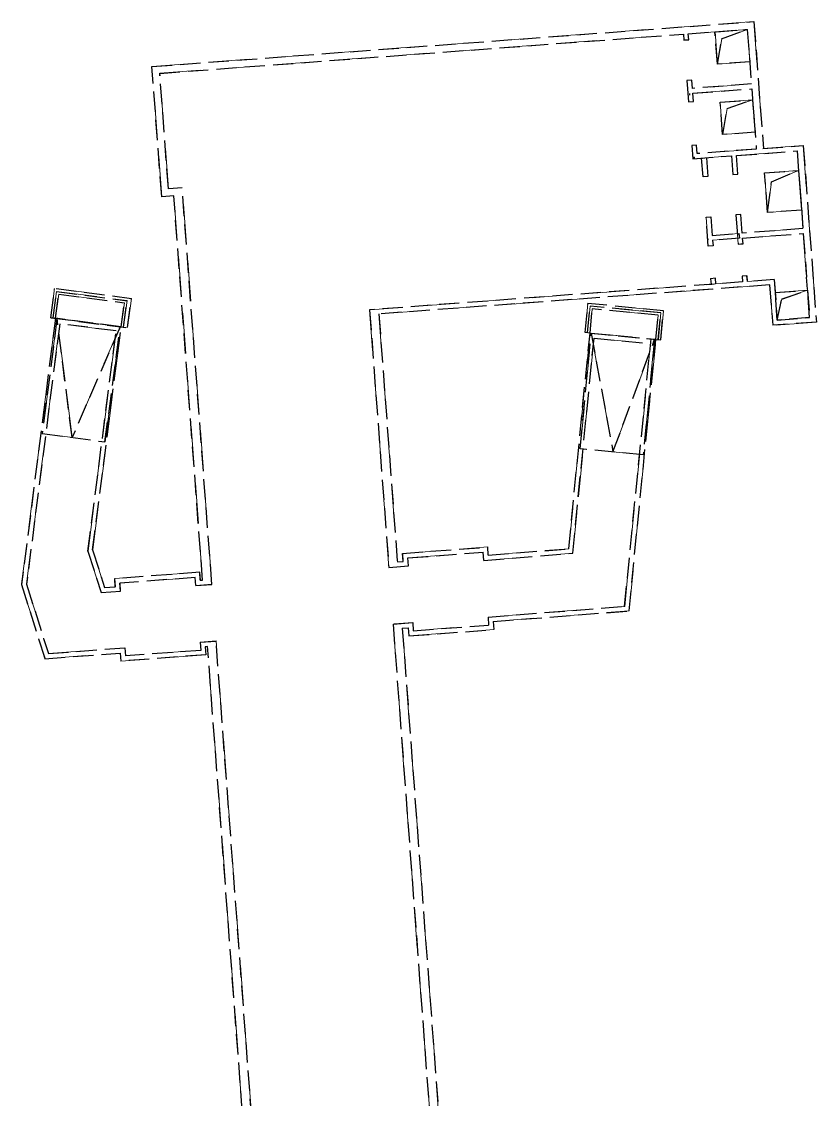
# Model space of a CAD drawing. Extents: x 0 to 531375, y 0 to 4335249.
# Drawn here: x 495125.8 to 495223.8, y 4325422.3 to 4325555.1 of the extents above; entities that cross this region are included whole.
import ezdxf

# ---------------------------------------------------------------- set-up
doc = ezdxf.new("R2010")
doc.units = 0
doc.linetypes.add('DASH', pattern=[0.35, 0.25, -0.1])
doc.layers.get('0').update_dxf_attribs({"lineweight": 15})
doc.layers.add('地铁', color=4, linetype='Continuous', lineweight=15)

# ---------------------------------------------------------------- blocks, each defined once
blk = doc.blocks.new('总图提取 2015 11 6')
at = {"layer": '地铁', "linetype": 'DASH', "lineweight": -3, "ltscale": 10}
for p, q in [((104183.04, 293134.05), (104257.22, 293139.59)), ((104257.22, 293139.59), (104258.39, 293123.93)), ((104249.13, 293138.08), (104256.41, 293138.63)), ((104249.19, 293137.36), (104249.13, 293138.08)), ((104252.42, 293138.33), (104256.41, 293138.63)), ((104252.72, 293134.34), (104252.42, 293138.33)), ((104253.24, 293137.47), (104256.41, 293138.63)), ((104256.41, 293138.63), (104256.71, 293134.64)), ((104256.41, 293138.63), (104256.92, 293131.9)), ((104184.01, 293133.21), (104248.53, 293138.04)), ((104248.53, 293138.04), (104248.59, 293137.31)), ((104248.59, 293137.31), (104249.19, 293137.36)), ((104252.72, 293134.34), (104253.24, 293137.47)), ((104256.71, 293134.64), (104252.72, 293134.34)), ((104184.26, 293117.99), (104183.06, 293134.05)), ((104185.09, 293118.96), (104184.02, 293133.22)), ((104249.56, 293132.37), (104248.96, 293132.33)), ((104248.96, 293132.33), (104249.04, 293131.31)), ((104249.64, 293131.35), (104249.56, 293132.37)), ((104256.92, 293131.9), (104249.64, 293131.35)), ((104249.04, 293131.31), (104249.16, 293129.69)), ((104249.28, 293130.72), (104249.29, 293130.52)), ((104249.68, 293130.75), (104256.96, 293131.3)), ((104249.76, 293129.73), (104249.68, 293130.75)), ((104256.96, 293131.3), (104257.52, 293123.87)), ((104249.16, 293129.69), (104249.76, 293129.73)), ((104253.07, 293129.65), (104257.06, 293129.95)), ((104253.37, 293125.66), (104253.07, 293129.65)), ((104253.38, 293125.66), (104253.91, 293128.89)), ((104253.91, 293128.89), (104257.06, 293129.95)), ((104257.06, 293129.95), (104257.36, 293125.96)), ((104257.36, 293125.96), (104253.37, 293125.66)), ((104250.16, 293124.35), (104249.56, 293124.3)), ((104249.56, 293124.3), (104249.68, 293122.68)), ((104250.24, 293123.32), (104250.16, 293124.35)), ((104257.52, 293123.87), (104250.24, 293123.32)), ((104255.07, 293123.08), (104262.55, 293123.64)), ((104258.31, 293123.93), (104263.3, 293124.3)), ((104262.55, 293123.64), (104263.26, 293114.07)), ((104263.3, 293124.3), (104264.92, 293102.56)), ((104249.68, 293122.68), (104254.47, 293123.04)), ((104249.86, 293122.89), (104249.88, 293122.7)), ((104250.28, 293122.72), (104250.88, 293122.77)), ((104250.95, 293120.47), (104250.78, 293122.76)), ((104251.37, 293122.81), (104251.55, 293120.51)), ((104254.47, 293123.04), (104254.64, 293120.74)), ((104255.24, 293120.79), (104255.07, 293123.08)), ((104254.64, 293120.74), (104255.24, 293120.79)), ((104258.54, 293120.94), (104262.72, 293121.25)), ((104258.9, 293116.05), (104258.54, 293120.94)), ((104259.37, 293119.85), (104262.72, 293121.25)), ((104262.72, 293121.25), (104263.09, 293116.36)), ((104251.55, 293120.51), (104250.95, 293120.47)), ((104258.9, 293116.05), (104259.37, 293119.85)), ((104251.32, 293115.48), (104251.92, 293115.53)), ((104251.59, 293111.89), (104251.32, 293115.48)), ((104251.92, 293115.53), (104252.09, 293113.23)), ((104255.61, 293115.8), (104255.01, 293115.76)), ((104255.01, 293115.76), (104255.28, 293112.17)), ((104255.78, 293113.51), (104255.61, 293115.8)), ((104263.09, 293116.36), (104258.9, 293116.05)), ((104251.51, 293112.89), (104251.53, 293112.69)), ((104252.09, 293113.23), (104255.38, 293113.48)), ((104255.43, 293112.88), (104252.13, 293112.64)), ((104255.38, 293113.48), (104255.43, 293112.88)), ((104263.26, 293114.07), (104255.78, 293113.51)), ((104255.83, 293112.91), (104263.31, 293113.47)), ((104255.88, 293112.21), (104255.83, 293112.91)), ((104263.31, 293113.47), (104263.71, 293108.09)), ((104252.19, 293111.94), (104251.59, 293111.89)), ((104252.13, 293112.64), (104252.19, 293111.94)), ((104255.28, 293112.17), (104255.88, 293112.21)), ((104252.48, 293107.95), (104251.89, 293107.9)), ((104251.89, 293107.9), (104251.94, 293107.21)), ((104252.54, 293107.25), (104252.48, 293107.95)), ((104256.37, 293108.24), (104255.78, 293108.19)), ((104255.78, 293108.19), (104255.83, 293107.5)), ((104256.43, 293107.54), (104256.37, 293108.24)), ((104259.72, 293107.79), (104256.43, 293107.54)), ((104259.72, 293107.79), (104260.09, 293102.8)), ((104264.08, 293103.1), (104263.71, 293108.09)), ((104170.58, 293103.09), (104171.05, 293106.66)), ((104170.87, 293103.06), (104171.31, 293106.33)), ((104171.24, 293106.68), (104180.52, 293105.47)), ((104171.31, 293106.33), (104179.99, 293105.19)), ((104255.83, 293107.5), (104209.87, 293104.06)), ((104259.16, 293107.14), (104211.01, 293103.55)), ((104251.44, 293107.17), (104252.04, 293107.21)), ((104259.16, 293107.14), (104259.54, 293102.16)), ((104259.84, 293106.19), (104263.83, 293106.49)), ((104260.09, 293102.8), (104259.84, 293106.19)), ((104260.66, 293105.39), (104263.83, 293106.49)), ((104263.83, 293106.49), (104264.08, 293103.1)), ((104171.17, 293103.02), (104171.57, 293105.99)), ((104171.57, 293105.99), (104179.65, 293104.94)), ((104179.26, 293101.96), (104179.65, 293104.94)), ((104179.55, 293101.92), (104179.99, 293105.19)), ((104180.05, 293101.9), (104180.52, 293105.47)), ((104260.09, 293102.8), (104260.66, 293105.39)), ((104209.87, 293104.06), (104212.24, 293072.31)), ((104211.01, 293103.55), (104213.29, 293072.99)), ((104236.43, 293101.25), (104236.77, 293104.84)), ((104236.73, 293101.23), (104237.04, 293104.51)), ((104246.08, 293103.95), (104236.77, 293104.84)), ((104237.03, 293101.2), (104237.31, 293104.19)), ((104245.75, 293103.68), (104237.04, 293104.51)), ((104245.42, 293103.41), (104237.31, 293104.19)), ((104245.44, 293100.39), (104245.75, 293103.68)), ((104245.74, 293100.37), (104246.08, 293103.95)), ((104170.58, 293103.09), (104179.85, 293101.88)), ((104179.26, 293101.96), (104171.17, 293103.02)), ((104173.23, 293088.32), (104171.35, 293103)), ((104178.64, 293101.46), (104171.69, 293102.35)), ((104245.14, 293100.42), (104245.42, 293103.41)), ((104264.92, 293102.56), (104259.54, 293102.16)), ((104264.08, 293103.1), (104260.09, 293102.8)), ((104260.09, 293102.8), (104264.08, 293103.1)), ((104179.13, 293101.98), (104173.23, 293088.32)), ((104175.17, 293074.31), (104178.64, 293101.46)), ((104175.75, 293074.47), (104179.26, 293101.96)), ((104234.4, 293074.61), (104237.03, 293101.2)), ((104237.03, 293101.2), (104236.43, 293101.25)), ((104237.03, 293101.2), (104245.14, 293100.42)), ((104237.17, 293101.18), (104239.86, 293086.55)), ((104234.9, 293074.05), (104237.52, 293100.57)), ((104237.52, 293100.57), (104244.49, 293099.89)), ((104237.52, 293100.57), (104244.49, 293099.89)), ((104239.86, 293086.55), (104244.99, 293100.44)), ((104241.29, 293067.51), (104244.55, 293100.48)), ((104241.84, 293066.95), (104245.14, 293100.42)), ((104245.14, 293100.42), (104245.74, 293100.37)), ((104213.94, 293074.04), (104224.42, 293074.82)), ((104224.49, 293073.82), (104224.42, 293074.82)), ((104224.49, 293073.82), (104234.4, 293074.61)), ((104213.29, 293072.99), (104214.02, 293073.04)), ((104214.02, 293073.04), (104213.94, 293074.04)), ((104214.59, 293073.49), (104223.86, 293074.18)), ((104214.66, 293072.49), (104214.59, 293073.49)), ((104223.94, 293073.18), (104223.86, 293074.18)), ((104223.94, 293073.18), (104234.9, 293074.05)), ((104188.94, 293071.71), (104178.47, 293070.93)), ((104189.01, 293070.72), (104188.94, 293071.71)), ((104212.24, 293072.31), (104214.66, 293072.49)), ((104212.24, 293072.31), (104214.66, 293072.49)), ((104178.54, 293069.93), (104178.47, 293070.93)), ((104188.39, 293071.07), (104179.11, 293070.37)), ((104179.19, 293069.38), (104179.11, 293070.37)), ((104188.46, 293070.08), (104188.39, 293071.07)), ((104188.46, 293070.08), (104190.44, 293070.22)), ((104224.46, 293066.2), (104241.29, 293067.51)), ((104225.1, 293065.65), (104241.84, 293066.95)), ((104212.76, 293065.33), (104215.18, 293065.51)), ((104212.76, 293065.33), (104217.71, 292999.12)), ((104212.89, 293065.34), (104215.18, 293065.51)), ((104215.18, 293065.51), (104215.26, 293064.51)), ((104215.26, 293064.51), (104224.53, 293065.2)), ((104224.46, 293066.2), (104224.53, 293065.2)), ((104225.1, 293065.65), (104225.18, 293064.65)), ((104213.9, 293064.81), (104214.63, 293064.87)), ((104213.9, 293064.81), (104218.76, 292999.8)), ((104214.63, 293064.87), (104214.7, 293063.87)), ((104214.7, 293063.87), (104225.18, 293064.65)), ((104179.71, 293062.4), (104179.78, 293061.4)), ((104188.98, 293063.09), (104190.96, 293063.24)), ((104188.98, 293063.09), (104189.06, 293062.09)), ((104189.63, 293062.54), (104189.7, 293061.54)), ((104179.16, 293061.75), (104179.23, 293060.76)), ((104189.7, 293061.54), (104179.23, 293060.76)), ((104189.06, 293062.09), (104179.78, 293061.4))]:
    blk.add_line(p, q, dxfattribs=at)
for points in [[(104190.44, 293070.22), (104186.78, 293119.08), (104185.09, 293118.96)], [(104189.01, 293070.72), (104189.29, 293070.74), (104185.75, 293118.1), (104184.26, 293117.99)], [(104171.17, 293103.02), (104166.99, 293070.19), (104169.86, 293061.06), (104179.16, 293061.75)], [(104171.69, 293102.35), (104167.6, 293070.24), (104170.29, 293061.69), (104179.71, 293062.4)], [(104171.77, 293102.94), (104171.77, 293102.94)], [(104175.17, 293074.31), (104176.78, 293069.2), (104179.19, 293069.38)], [(104175.75, 293074.47), (104177.21, 293069.83), (104178.54, 293069.93)], [(104197.14, 292942.89), (104196.14, 292956.33), (104197.84, 292956.45), (104189.91, 293062.56), (104189.63, 293062.54)], [(104197.32, 292955.31), (104199.01, 292955.44), (104190.96, 293063.24)]]:
    blk.add_lwpolyline(points, dxfattribs=at)
for points in [[(104177.27, 293087.79), (104179.14, 293101.98), (104171.35, 293103), (104169.54, 293088.8)], [(104235.82, 293086.93), (104237.17, 293101.18), (104244.99, 293100.44), (104243.58, 293086.19)]]:
    blk.add_lwpolyline(points, close=True, dxfattribs=at)
blk = doc.blocks.new('A$C1FB5052D')
blk.add_blockref('总图提取 2015 11 6', (-107044.53, -294821.73))
blk = doc.blocks.new('天津2000地铁')
at = {"layer": '地铁', "linetype": 'DASH', "ltscale": 20}
for p, q in [((-2861.48, -1687.68), (-2787.31, -1682.14)), ((-2795.39, -1683.64), (-2788.11, -1683.1)), ((-2792.1, -1683.4), (-2788.11, -1683.1)), ((-2791.28, -1684.26), (-2788.11, -1683.1)), ((-2788.11, -1683.1), (-2787.82, -1687.09)), ((-2788.11, -1683.1), (-2787.61, -1689.83)), ((-2787.31, -1682.14), (-2786.14, -1697.79)), ((-2860.52, -1688.51), (-2795.99, -1683.69)), ((-2795.99, -1683.69), (-2795.94, -1684.41)), ((-2795.94, -1684.41), (-2795.34, -1684.37)), ((-2795.34, -1684.37), (-2795.39, -1683.64)), ((-2791.8, -1687.39), (-2792.1, -1683.4)), ((-2791.8, -1687.39), (-2791.28, -1684.26)), ((-2787.82, -1687.09), (-2791.8, -1687.39)), ((-2860.27, -1703.74), (-2861.47, -1687.68)), ((-2859.44, -1702.77), (-2860.5, -1688.51)), ((-2794.97, -1689.35), (-2795.56, -1689.4)), ((-2795.56, -1689.4), (-2795.49, -1690.42)), ((-2794.89, -1690.38), (-2794.97, -1689.35)), ((-2787.61, -1689.83), (-2794.89, -1690.38)), ((-2795.49, -1690.42), (-2795.37, -1692.04)), ((-2795.25, -1691), (-2795.23, -1691.2)), ((-2794.85, -1690.97), (-2787.57, -1690.43)), ((-2794.77, -1692), (-2794.85, -1690.97)), ((-2787.57, -1690.43), (-2787.01, -1697.86)), ((-2795.37, -1692.04), (-2794.77, -1692)), ((-2791.45, -1692.07), (-2787.46, -1691.78)), ((-2791.16, -1696.06), (-2791.45, -1692.07)), ((-2790.61, -1692.84), (-2787.46, -1691.78)), ((-2787.46, -1691.78), (-2787.17, -1695.77)), ((-2791.14, -1696.06), (-2790.61, -1692.84)), ((-2787.17, -1695.77), (-2791.16, -1696.06)), ((-2794.37, -1697.38), (-2794.96, -1697.43)), ((-2794.96, -1697.43), (-2794.84, -1699.05)), ((-2794.29, -1698.4), (-2794.37, -1697.38)), ((-2787.01, -1697.86), (-2794.29, -1698.4)), ((-2786.22, -1697.8), (-2781.23, -1697.43)), ((-2781.23, -1697.43), (-2779.6, -1719.17)), ((-2794.84, -1699.05), (-2790.06, -1698.69)), ((-2794.66, -1698.83), (-2794.65, -1699.03)), ((-2794.25, -1699), (-2793.65, -1698.96)), ((-2793.58, -1701.26), (-2793.75, -1698.96)), ((-2793.15, -1698.92), (-2792.98, -1701.21)), ((-2790.06, -1698.69), (-2789.89, -1700.98)), ((-2789.46, -1698.64), (-2781.98, -1698.09)), ((-2789.29, -1700.94), (-2789.46, -1698.64)), ((-2781.98, -1698.09), (-2781.26, -1707.66)), ((-2785.99, -1700.79), (-2781.8, -1700.48)), ((-2785.16, -1701.88), (-2781.8, -1700.48)), ((-2781.8, -1700.48), (-2781.44, -1705.36)), ((-2792.98, -1701.21), (-2793.58, -1701.26)), ((-2789.89, -1700.98), (-2789.29, -1700.94)), ((-2785.62, -1705.68), (-2785.99, -1700.79)), ((-2785.62, -1705.68), (-2785.16, -1701.88)), ((-2781.44, -1705.36), (-2785.62, -1705.68)), ((-2793.21, -1706.24), (-2792.61, -1706.2)), ((-2792.94, -1709.83), (-2793.21, -1706.24)), ((-2792.61, -1706.2), (-2792.44, -1708.49)), ((-2788.91, -1705.92), (-2789.51, -1705.97)), ((-2789.51, -1705.97), (-2789.24, -1709.56)), ((-2788.74, -1708.22), (-2788.91, -1705.92)), ((-2792.44, -1708.49), (-2789.14, -1708.25)), ((-2789.14, -1708.25), (-2789.1, -1708.85)), ((-2781.26, -1707.66), (-2788.74, -1708.22)), ((-2788.7, -1708.82), (-2781.22, -1708.26)), ((-2781.22, -1708.26), (-2780.82, -1713.64)), ((-2793.01, -1708.84), (-2793, -1709.04)), ((-2792.34, -1709.79), (-2792.94, -1709.83)), ((-2789.1, -1708.85), (-2792.39, -1709.09)), ((-2792.39, -1709.09), (-2792.34, -1709.79)), ((-2789.24, -1709.56), (-2788.65, -1709.51)), ((-2788.65, -1709.51), (-2788.7, -1708.82)), ((-2792.04, -1713.78), (-2792.64, -1713.82)), ((-2792.64, -1713.82), (-2792.59, -1714.52)), ((-2791.99, -1714.48), (-2792.04, -1713.78)), ((-2788.15, -1713.49), (-2788.75, -1713.53)), ((-2788.75, -1713.53), (-2788.7, -1714.23)), ((-2788.1, -1714.19), (-2788.15, -1713.49)), ((-2780.44, -1718.63), (-2780.82, -1713.64)), ((-2873.95, -1718.63), (-2873.48, -1715.06)), ((-2873.28, -1715.05), (-2864.01, -1716.26)), ((-2788.7, -1714.23), (-2834.66, -1717.67)), ((-2785.36, -1714.58), (-2833.52, -1718.18)), ((-2793.09, -1714.56), (-2792.49, -1714.51)), ((-2784.81, -1713.94), (-2788.1, -1714.19)), ((-2785.36, -1714.58), (-2784.99, -1719.57)), ((-2784.81, -1713.94), (-2784.44, -1718.93)), ((-2873.65, -1718.67), (-2873.22, -1715.4)), ((-2873.35, -1718.71), (-2872.96, -1715.74)), ((-2873.22, -1715.4), (-2864.54, -1716.53)), ((-2872.96, -1715.74), (-2864.87, -1716.79)), ((-2864.48, -1719.83), (-2864.01, -1716.26)), ((-2784.69, -1715.54), (-2780.7, -1715.24)), ((-2784.44, -1718.93), (-2784.69, -1715.54)), ((-2784.44, -1718.93), (-2783.87, -1716.33)), ((-2783.87, -1716.33), (-2780.7, -1715.24)), ((-2780.7, -1715.24), (-2780.44, -1718.63)), ((-2865.27, -1719.77), (-2864.87, -1716.79)), ((-2864.97, -1719.81), (-2864.54, -1716.53)), ((-2834.66, -1717.67), (-2832.28, -1749.42)), ((-2808.1, -1720.47), (-2807.76, -1716.89)), ((-2807.8, -1720.5), (-2807.49, -1717.22)), ((-2798.45, -1717.78), (-2807.76, -1716.89)), ((-2807.5, -1720.53), (-2807.22, -1717.54)), ((-2798.77, -1718.05), (-2807.49, -1717.22)), ((-2799.1, -1718.32), (-2807.22, -1717.54)), ((-2798.79, -1721.36), (-2798.45, -1717.78)), ((-2873.95, -1718.63), (-2864.67, -1719.84)), ((-2865.27, -1719.77), (-2873.35, -1718.71)), ((-2871.3, -1733.41), (-2873.17, -1718.73)), ((-2833.52, -1718.18), (-2831.23, -1748.74)), ((-2799.38, -1721.31), (-2799.1, -1718.32)), ((-2799.08, -1721.33), (-2798.77, -1718.05)), ((-2780.44, -1718.63), (-2784.44, -1718.93)), ((-2784.44, -1718.93), (-2780.44, -1718.63)), ((-2865.89, -1720.26), (-2872.83, -1719.38)), ((-2865.4, -1719.75), (-2871.3, -1733.41)), ((-2869.35, -1747.42), (-2865.89, -1720.26)), ((-2868.77, -1747.26), (-2865.27, -1719.77)), ((-2807.5, -1720.53), (-2808.1, -1720.47)), ((-2779.6, -1719.17), (-2784.99, -1719.57)), ((-2810.12, -1747.11), (-2807.5, -1720.53)), ((-2809.62, -1747.68), (-2807, -1721.15)), ((-2807.5, -1720.53), (-2799.38, -1721.3)), ((-2807.35, -1720.54), (-2804.67, -1735.17)), ((-2807, -1721.15), (-2800.04, -1721.84)), ((-2807, -1721.15), (-2800.04, -1721.84)), ((-2804.67, -1735.17), (-2799.54, -1721.29)), ((-2803.23, -1754.22), (-2799.98, -1721.24)), ((-2802.69, -1754.78), (-2799.38, -1721.3)), ((-2799.38, -1721.31), (-2798.79, -1721.36)), ((-2830.58, -1747.69), (-2820.11, -1746.9)), ((-2820.04, -1747.9), (-2820.11, -1746.9)), ((-2830.51, -1748.68), (-2830.58, -1747.69)), ((-2829.94, -1748.24), (-2820.66, -1747.55)), ((-2829.86, -1749.24), (-2829.94, -1748.24)), ((-2820.59, -1748.55), (-2820.66, -1747.55)), ((-2820.59, -1748.55), (-2809.62, -1747.68)), ((-2820.04, -1747.9), (-2810.12, -1747.11)), ((-2832.29, -1749.42), (-2829.86, -1749.24)), ((-2832.29, -1749.42), (-2829.86, -1749.24)), ((-2831.23, -1748.74), (-2830.51, -1748.68)), ((-2855.59, -1750.02), (-2866.06, -1750.8)), ((-2865.98, -1751.8), (-2866.06, -1750.8)), ((-2856.14, -1750.66), (-2865.41, -1751.35)), ((-2856.07, -1751.65), (-2856.14, -1750.66)), ((-2855.51, -1751.01), (-2855.59, -1750.02)), ((-2865.34, -1752.35), (-2865.41, -1751.35)), ((-2856.07, -1751.65), (-2854.09, -1751.5)), ((-2820.07, -1755.53), (-2803.23, -1754.22)), ((-2819.42, -1756.08), (-2802.69, -1754.78)), ((-2831.77, -1756.4), (-2829.34, -1756.22)), ((-2831.64, -1756.39), (-2829.34, -1756.22)), ((-2829.34, -1756.22), (-2829.27, -1757.22)), ((-2820.07, -1755.53), (-2819.99, -1756.52)), ((-2819.42, -1756.08), (-2819.35, -1757.08)), ((-2831.76, -1756.4), (-2826.81, -1822.61)), ((-2830.62, -1756.92), (-2829.9, -1756.86)), ((-2830.62, -1756.92), (-2825.76, -1821.93)), ((-2829.9, -1756.86), (-2829.82, -1757.86)), ((-2829.82, -1757.86), (-2819.35, -1757.08)), ((-2829.27, -1757.22), (-2819.99, -1756.52)), ((-2855.54, -1758.64), (-2853.56, -1758.48)), ((-2855.54, -1758.64), (-2855.47, -1759.63)), ((-2865.37, -1759.97), (-2865.29, -1760.97)), ((-2854.82, -1760.19), (-2865.29, -1760.97)), ((-2864.82, -1759.33), (-2864.74, -1760.33)), ((-2855.47, -1759.63), (-2864.74, -1760.33)), ((-2854.9, -1759.19), (-2854.82, -1760.19))]:
    blk.add_line(p, q, dxfattribs=at)
for points in [[(-2854.09, -1751.5), (-2857.74, -1702.64), (-2859.44, -1702.77)], [(-2855.51, -1751.01), (-2855.23, -1750.99), (-2858.77, -1703.62), (-2860.27, -1703.74)], [(-2873.35, -1718.71), (-2877.54, -1751.54), (-2874.66, -1760.67), (-2865.37, -1759.97)], [(-2872.76, -1718.78), (-2872.76, -1718.79)], [(-2872.83, -1719.38), (-2876.93, -1751.48), (-2874.23, -1760.04), (-2864.82, -1759.33)], [(-2869.35, -1747.42), (-2867.74, -1752.53), (-2865.34, -1752.35)], [(-2868.77, -1747.26), (-2867.31, -1751.9), (-2865.98, -1751.8)], [(-2847.21, -1866.42), (-2845.51, -1866.29), (-2853.57, -1758.48)], [(-2847.38, -1878.83), (-2848.38, -1865.4), (-2846.69, -1865.27), (-2854.62, -1759.17), (-2854.9, -1759.19)]]:
    blk.add_lwpolyline(points, dxfattribs=at)
for points in [[(-2867.25, -1733.94), (-2865.39, -1719.75), (-2873.17, -1718.73), (-2874.98, -1732.93)], [(-2808.7, -1734.8), (-2807.35, -1720.54), (-2799.54, -1721.29), (-2800.94, -1735.54)]]:
    blk.add_lwpolyline(points, close=True, dxfattribs=at)

msp = doc.modelspace()

# ---------------------------------------------------------------- block references
at = {"layer": '地铁', "color": 1}
msp.add_blockref('天津2000地铁', (498003.38431, 4327237.28522), dxfattribs=at)
at = {"layer": '地铁'}
msp.add_blockref('A$C1FB5052D', (498003.38431, 4327237.28522), dxfattribs=at)

doc.saveas('drawing.dxf')
